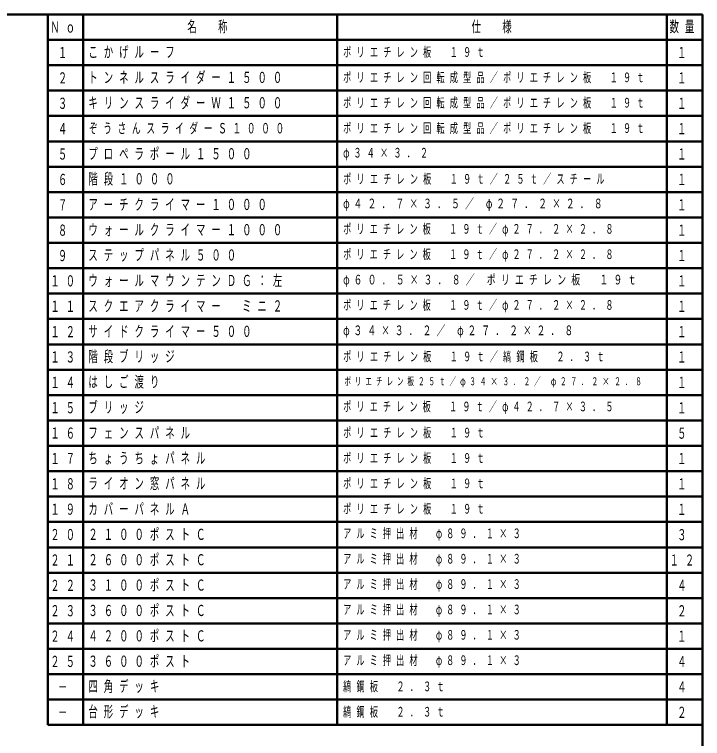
# Model space of a CAD drawing. Units: millimetres on the paper. Extents: x -385 to 0, y -594 to 267.
# Drawn here: x -135.6 to 0, y 124.3 to 267 of the extents above; entities that cross this region are included whole.
import ezdxf
from ezdxf.enums import TextEntityAlignment as Align

# ---------------------------------------------------------------- set-up
doc = ezdxf.new("R2010")
doc.units = ezdxf.units.MM
doc.layers.add('LY_1', color=140, linetype='Continuous', lineweight=50)
doc.styles.add('ＭＳ ゴシック', font='')
doc.styles.get('ＭＳ ゴシック').set_extended_font_data('MS Gothic')

msp = doc.modelspace()

# ---------------------------------------------------------------- linework, layer by layer
at = {"layer": 'LY_1', "color": 7}
for p, q in [((0, 267), (-385, 267)), ((0, 0), (0, 267))]:
    msp.add_line(p, q, dxfattribs=at)
at = {"layer": 'LY_1'}
for p, q in [((-129, 127), (-129, 267)), ((-129, 267), (0, 267)), ((-122, 127), (-122, 267)), ((-72, 127), (-72, 267)), ((-7, 127), (-7, 267)), ((0, 127), (0, 267)), ((-129, 262), (0, 262)), ((-129, 257), (0, 257)), ((-129, 252), (0, 252)), ((-129, 247), (0, 247)), ((-129, 242), (0, 242)), ((-129, 237), (0, 237)), ((-129, 232), (0, 232)), ((-129, 227), (0, 227)), ((-129, 222), (0, 222)), ((-129, 217), (0, 217)), ((-129, 212), (0, 212)), ((-129, 207), (0, 207)), ((-129, 202), (0, 202)), ((-129, 197), (0, 197)), ((-129, 192), (0, 192)), ((-129, 187), (0, 187)), ((-129, 182), (0, 182)), ((-129, 177), (0, 177)), ((-129, 172), (0, 172)), ((-129, 167), (0, 167)), ((-129, 162), (0, 162)), ((-129, 157), (0, 157)), ((-129, 152), (0, 152)), ((-129, 147), (0, 147)), ((-129, 142), (0, 142)), ((-129, 137), (0, 137)), ((-129, 132), (0, 132)), ((-129, 127), (0, 127))]:
    msp.add_line(p, q, dxfattribs=at)

# ---------------------------------------------------------------- texts
at = {"layer": 'LY_1', "color": 7, "style": 'ＭＳ ゴシック', "width": 0.6}
for s, p in [('１', (-127, 259.5)), ('１', (-5, 259.5)), ('２', (-127, 254.5)), ('１', (-5, 254.5)), ('３', (-127, 249.5)), ('１', (-5, 249.5)), ('４', (-127, 244.5)), ('１', (-5, 244.5)), ('５', (-127, 239.5)), ('１', (-5, 239.5)), ('６', (-127, 234.5)), ('１', (-5, 234.5)), ('７', (-127, 229.5)), ('１', (-5, 229.5)), ('８', (-127, 224.5)), ('１', (-5, 224.5)), ('９', (-127, 219.5)), ('１', (-5, 219.5)), ('１', (-5, 214.5)), ('１', (-5, 209.5)), ('１', (-5, 204.5)), ('１', (-5, 199.5)), ('１', (-5, 194.5)), ('１', (-5, 189.5)), ('５', (-5, 184.5)), ('１', (-5, 179.5)), ('１', (-5, 174.5)), ('１', (-5, 169.5)), ('３', (-5, 164.5)), ('４', (-5, 154.5)), ('２', (-5, 149.5)), ('１', (-5, 144.5)), ('４', (-5, 139.5)), ('４', (-5, 134.5)), ('－', (-127, 134.5)), ('２', (-5, 129.5)), ('－', (-127, 129.5))]:
    msp.add_text(s, height=2.199, dxfattribs=at).set_placement(p, align=Align.MIDDLE_LEFT)
at = {"layer": 'LY_1', "color": 7, "attachment_point": 4, "style": 'ＭＳ ゴシック'}
for s, insert, char_height in [('\\T1.64;\\W0.6;Ｎｏ', (-128.5, 264.5), 2.199), ('\\T1.64;\\W0.6;名\u3000称', (-101.5, 264.5), 2.199), ('\\T1.64;\\W0.6;仕\u3000様', (-45.5, 264.5), 2.199), ('\\T1.64;\\W0.6;数量', (-6.5, 264.5), 2.199), ('\\T1.64;\\W0.6;こかげルーフ', (-121, 259.5), 2.199), ('\\T1.64;\\W0.6;ポリエチレン板\u3000１９ｔ', (-70.8, 259.5), 1.906), ('\\T1.64;\\W0.6;トンネルスライダー１５００', (-121, 254.5), 2.199), ('\\T1.64;\\W0.6;ポリエチレン回転成型品／ポリエチレン板\u3000１９ｔ', (-70.8, 254.5), 1.906), ('\\T1.64;\\W0.6;キリンスライダーＷ１５００', (-121, 249.5), 2.199), ('\\T1.64;\\W0.6;ポリエチレン回転成型品／ポリエチレン板\u3000１９ｔ', (-70.8, 249.5), 1.906), ('\\T1.64;\\W0.6;ぞうさんスライダーＳ１０００', (-120.9, 244.5), 2.053), ('\\T1.64;\\W0.6;ポリエチレン回転成型品／ポリエチレン板\u3000１９ｔ', (-70.8, 244.5), 1.906), ('\\T1.64;\\W0.6;プロペラポール１５００', (-121, 239.5), 2.199), ('\\T1.63;\\W0.6;φ３４×３．２', (-70.8, 239.5), 1.906), ('\\T1.64;\\W0.6;階段１０００', (-121, 234.5), 2.199), ('\\T1.64;\\W0.6;ポリエチレン板\u3000１９ｔ／２５ｔ／スチール', (-70.8, 234.5), 1.906), ('\\T1.64;\\W0.6;アーチクライマー１０００', (-121, 229.5), 2.199), ('\\T1.59;\\W0.65;φ４２．７×３．５／\\~φ２７．２×２．８', (-70.8, 229.5), 1.906), ('\\T1.64;\\W0.6;ウォールクライマー１０００', (-121, 224.5), 2.199), ('\\T1.63;\\W0.6;ポリエチレン板\u3000１９ｔ／φ２７．２×２．８', (-70.8, 224.5), 1.906), ('\\T1.64;\\W0.6;ステップパネル５００', (-121, 219.5), 2.199), ('\\T1.63;\\W0.6;ポリエチレン板\u3000１９ｔ／φ２７．２×２．８', (-70.8, 219.5), 1.906), ('\\T1.64;\\W0.6;１０', (-128.5, 214.5), 2.199), ('\\T1.64;\\W0.6;ウォールマウンテンＤＧ：左', (-121, 214.5), 2.199), ('\\T1.6;\\W0.65;φ６０．５×３．８／\\~ポリエチレン板\u3000１９ｔ', (-70.8, 214.5), 1.906), ('\\T1.64;\\W0.6;１１', (-128.5, 209.5), 2.199), ('\\T1.64;\\W0.6;スクエアクライマー\u3000ミニ２', (-121, 209.5), 2.199), ('\\T1.63;\\W0.6;ポリエチレン板\u3000１９ｔ／φ２７．２×２．８', (-70.8, 209.5), 1.906), ('\\T1.64;\\W0.6;１２', (-128.5, 204.5), 2.199), ('\\T1.64;\\W0.6;サイドクライマー５００', (-121, 204.5), 2.199), ('\\T1.58;\\W0.65;φ３４×３．２／\\~φ２７．２×２．８', (-70.8, 204.5), 1.906), ('\\T1.64;\\W0.6;１３', (-128.5, 199.5), 2.199), ('\\T1.64;\\W0.6;階段ブリッジ', (-121, 199.5), 2.199), ('\\T1.64;\\W0.6;ポリエチレン板\u3000１９ｔ／縞鋼板\u3000２．３ｔ', (-70.8, 199.5), 1.906), ('\\T1.64;\\W0.6;１４', (-128.5, 194.5), 2.199), ('\\T1.64;\\W0.6;はしご渡り', (-121, 194.5), 2.199), ('\\T1.6;\\W0.6;ポリエチレン板２５ｔ／φ３４×３．２／\\~φ２７．２×２．８', (-70.55, 194.5), 1.54), ('\\T1.64;\\W0.6;１５', (-128.5, 189.5), 2.199), ('\\T1.64;\\W0.6;ブリッジ', (-121, 189.5), 2.199), ('\\T1.63;\\W0.6;ポリエチレン板\u3000１９ｔ／φ４２．７×３．５', (-70.8, 189.5), 1.906), ('\\T1.64;\\W0.6;１６', (-128.5, 184.5), 2.199), ('\\T1.64;\\W0.6;フェンスパネル', (-121, 184.5), 2.199), ('\\T1.64;\\W0.6;ポリエチレン板\u3000１９ｔ', (-70.8, 184.5), 1.906), ('\\T1.64;\\W0.6;１７', (-128.5, 179.5), 2.199), ('\\T1.64;\\W0.6;ちょうちょパネル', (-121, 179.5), 2.199), ('\\T1.64;\\W0.6;ポリエチレン板\u3000１９ｔ', (-70.8, 179.5), 1.906), ('\\T1.64;\\W0.6;１８', (-128.5, 174.5), 2.199), ('\\T1.64;\\W0.6;ライオン窓パネル', (-121, 174.5), 2.199), ('\\T1.64;\\W0.6;ポリエチレン板\u3000１９ｔ', (-70.8, 174.5), 1.906), ('\\T1.64;\\W0.6;１９', (-128.5, 169.5), 2.199), ('\\T1.64;\\W0.6;カバーパネルＡ', (-121, 169.5), 2.199), ('\\T1.64;\\W0.6;ポリエチレン板\u3000１９ｔ', (-70.8, 169.5), 1.906), ('\\T1.64;\\W0.6;２０', (-128.5, 164.5), 2.199), ('\\T1.64;\\W0.6;２１００ポストＣ', (-121, 164.5), 2.199), ('\\T1.63;\\W0.6;アルミ押出材\u3000φ８９．１×３', (-70.8, 164.5), 1.906), ('\\T1.64;\\W0.6;２１', (-128.5, 159.5), 2.199), ('\\T1.64;\\W0.6;２６００ポストＣ', (-121, 159.5), 2.199), ('\\T1.63;\\W0.6;アルミ押出材\u3000φ８９．１×３', (-70.8, 159.5), 1.906), ('\\T1.64;\\W0.6;１２', (-6.5, 159.5), 2.199), ('\\T1.64;\\W0.6;２２', (-128.5, 154.5), 2.199), ('\\T1.64;\\W0.6;３１００ポストＣ', (-121, 154.5), 2.199), ('\\T1.63;\\W0.6;アルミ押出材\u3000φ８９．１×３', (-70.8, 154.5), 1.906), ('\\T1.64;\\W0.6;２３', (-128.5, 149.5), 2.199), ('\\T1.64;\\W0.6;３６００ポストＣ', (-121, 149.5), 2.199), ('\\T1.63;\\W0.6;アルミ押出材\u3000φ８９．１×３', (-70.8, 149.5), 1.906), ('\\T1.64;\\W0.6;２４', (-128.5, 144.5), 2.199), ('\\T1.64;\\W0.6;４２００ポストＣ', (-121, 144.5), 2.199), ('\\T1.63;\\W0.6;アルミ押出材\u3000φ８９．１×３', (-70.8, 144.5), 1.906), ('\\T1.64;\\W0.6;２５', (-128.5, 139.5), 2.199), ('\\T1.64;\\W0.6;３６００ポスト', (-121, 139.5), 2.199), ('\\T1.63;\\W0.6;アルミ押出材\u3000φ８９．１×３', (-70.8, 139.5), 1.906), ('\\T1.64;\\W0.6;四角デッキ', (-121, 134.5), 2.199), ('\\T1.64;\\W0.6;縞鋼板\u3000２．３ｔ', (-70.8, 134.5), 1.906), ('\\T1.64;\\W0.6;台形デッキ', (-121, 129.5), 2.199), ('\\T1.64;\\W0.6;縞鋼板\u3000２．３ｔ', (-70.8, 129.5), 1.906)]:
    msp.add_mtext(s, dxfattribs=dict(at, insert=insert, char_height=char_height))

doc.saveas('drawing.dxf')
